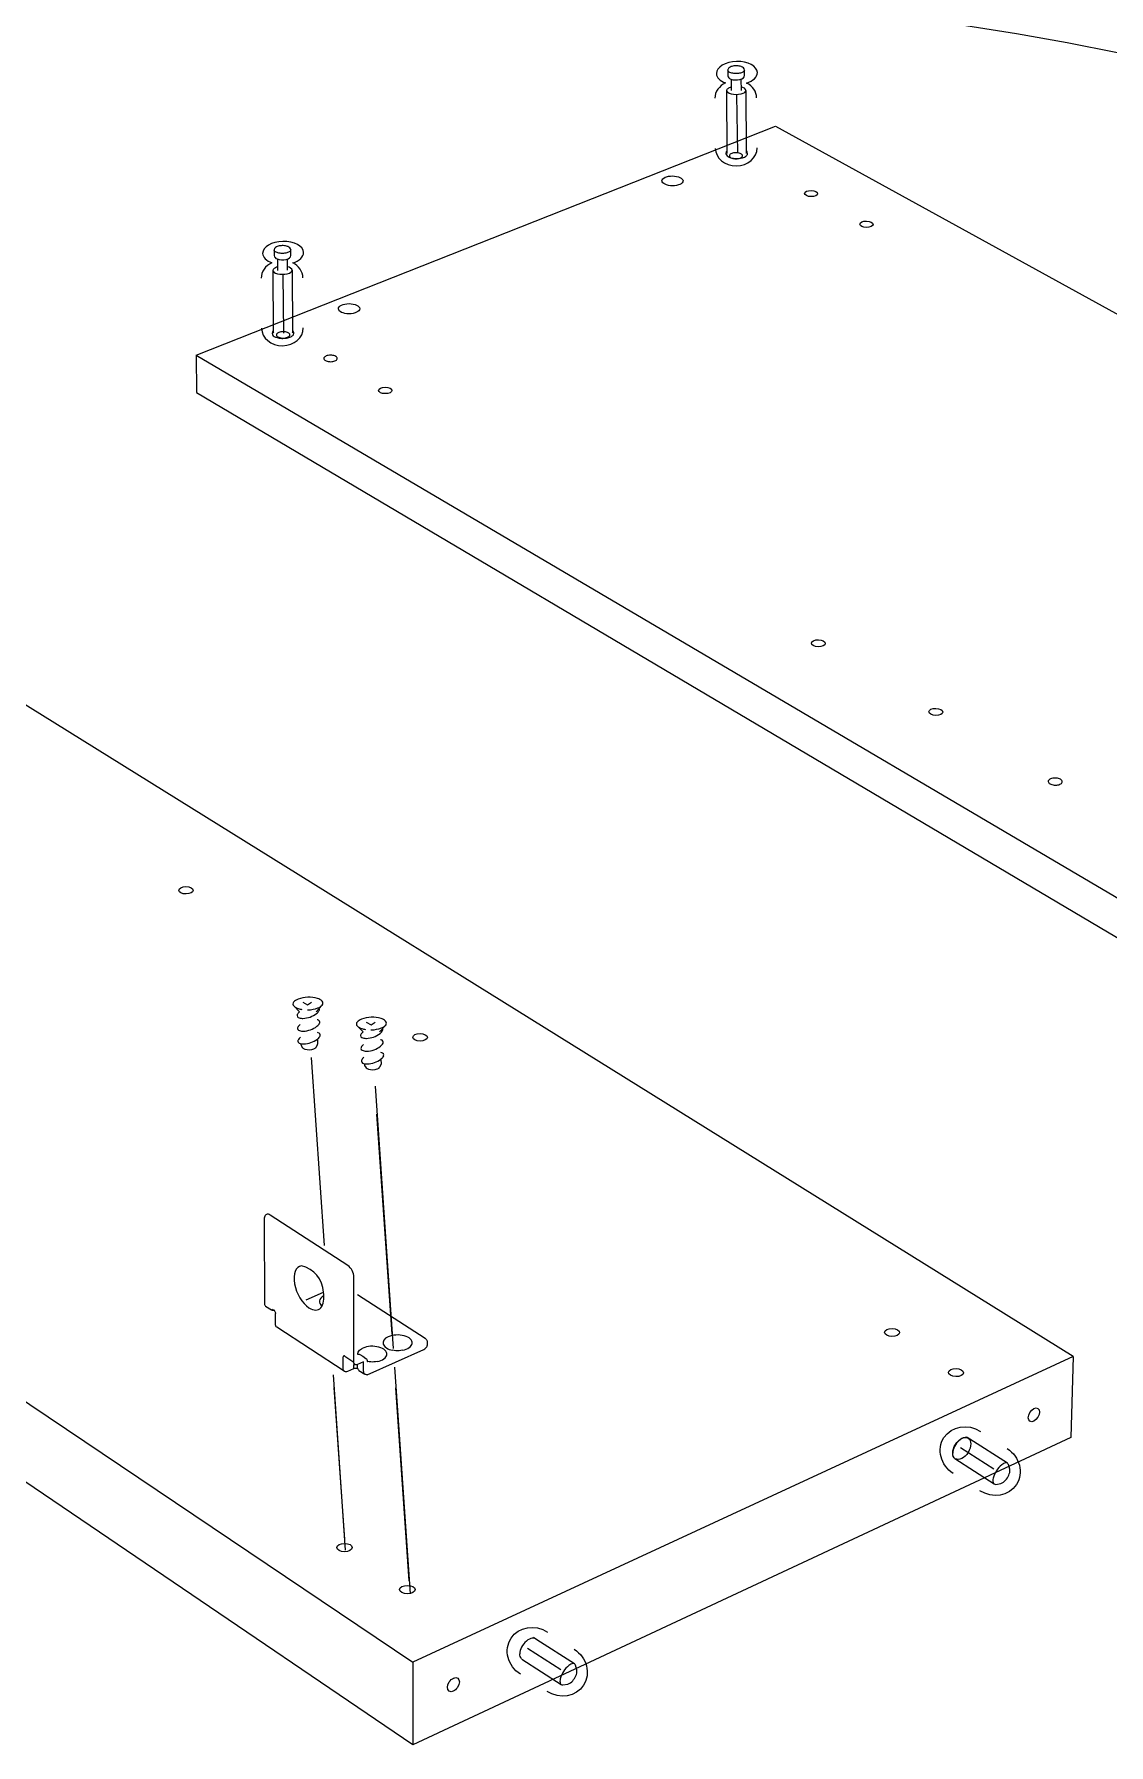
# Model space of a CAD drawing. Header units: metres. Extents: x -0.7 to 7.4, y 0 to 11.2.
# Drawn here: x 0.3515 to 0.3924, y 0.8103 to 0.8753 of the extents above; entities that cross this region are included whole.
import ezdxf

# ---------------------------------------------------------------- set-up
doc = ezdxf.new("R2010")
doc.units = ezdxf.units.M
doc.header["$MEASUREMENT"] = 0
doc.layers.add('PDF5_Geometry_Num_Penna__1', color=255, linetype='Continuous', lineweight=18)
doc.layers.add('PDF5_Geometry_Num_Penna__7', color=7, linetype='Continuous', lineweight=18)

msp = doc.modelspace()

# ---------------------------------------------------------------- linework, layer by layer
at = {"layer": 'PDF5_Geometry_Num_Penna__1', "color": 255, "linetype": 'Continuous', "lineweight": 18, "flags": 128}
for points in [[(0.3645640940518159, 0.8342608279298009), (0.365143355162927, 0.8258950557075787)], [(0.3629366243295937, 0.823868382652023), (0.3633370271073714, 0.8180845909853564)], [(0.3652848190518159, 0.8238489093186898), (0.3657921134962603, 0.8165118370964676)]]:
    msp.add_lwpolyline(points, dxfattribs=at)
at = {"layer": 'PDF5_Geometry_Num_Penna__7', "color": 7, "linetype": 'Continuous', "lineweight": 18, "flags": 128}
for points in [[(0.3785572715518159, 0.8737741968186897), (0.378555507662927, 0.8739858634853566, 0.3149022251237552), (0.3784447354407048, 0.8741139218186897), (0.378428507662927, 0.8741202718186898), (0.3783928771073715, 0.8741315607075786), (0.3783551298851492, 0.8741396745964675), (0.3783159715518159, 0.8741456718186897), (0.3782746965518159, 0.874148494040912), (0.3782337743295937, 0.8741491995964676), (0.3781932048851492, 0.8741474357075786), (0.3781536937740381, 0.8741428495964676), (0.3781148882184825, 0.8741357940409121), (0.3780785521073715, 0.8741269745964676), (0.378044332662927, 0.8741153329298009), (0.3780115243295937, 0.874100869040912), (0.3779836548851492, 0.8740835829298009), (0.377961782662927, 0.8740652384853564), (0.3779452021073715, 0.8740454829298009), (0.3779335604407048, 0.874024669040912), (0.3779265048851492, 0.8740035023742454), (0.3779250937740381, 0.8739826884853564), (0.3779265048851492, 0.8737696107075786)], [(0.3786355882184826, 0.8708708357075786), (0.3786207715518159, 0.873192819040912, 0.3186366735063781), (0.378436974329594, 0.8733392218186947)], [(0.3778873465518159, 0.870903644040912, 0.2295161715491389), (0.3778503048851493, 0.870824269040912), (0.3778507987740381, 0.8708045487631342)], [(0.3778891104407048, 0.8708514329298008, 0.3808459700071083), (0.3779102771073756, 0.8708313245963598)], [(0.3612966662740381, 0.8669313662631342), (0.3612949023851492, 0.8671433857075788, 0.3150679449138673), (0.361184130162927, 0.8672714440409119), (0.361168255162927, 0.867277794040912), (0.3611322718295937, 0.867288730152023), (0.3610945246073715, 0.8672968440409119), (0.3610550134962603, 0.8673028412631342), (0.3610140912740381, 0.8673060162631341), (0.3609735218295936, 0.8673063690409119), (0.3609325996073715, 0.867304605152023), (0.3608934412740381, 0.8673003718186898), (0.3608542829407048, 0.8672933162631341), (0.3608179468295937, 0.8672844968186898), (0.3607837273851492, 0.867272855152023), (0.3607512718295937, 0.8672583912631342), (0.3607230496073714, 0.8672411051520231), (0.3607011773851492, 0.8672227607075786), (0.3606845968295936, 0.8672030051520231), (0.3606726023851492, 0.8671821912631342), (0.3606658996073714, 0.8671606718186898), (0.3606644884962603, 0.8671402107075786), (0.3606658996073714, 0.8669271329298008)], [(0.3613749829407047, 0.8640283579298008), (0.3613601662740381, 0.8663503412631341, 0.3180511680362483), (0.3611763690518163, 0.866496391263142)], [(0.3606263884962603, 0.8640611662631341, 0.2263399210797969), (0.3605896996073714, 0.8639814384853564), (0.3605901934962603, 0.8639621062631341)], [(0.362261407662927, 0.8381547184853564), (0.3624946290518159, 0.8384151037631342, 0.4168930435350482), (0.3624894784962603, 0.8385637643186897, 0.1150716352391012), (0.3623165115518159, 0.8386634945964674, 0.07998838979236167), (0.3619425671073714, 0.838711825152023, 0.08080881947830217), (0.361573067662927, 0.8386397173742454, 0.1152201825039013), (0.3614066623851492, 0.838528804040912, 0.4213192604598514), (0.3614094140518159, 0.8383818720964675), (0.3616351918295937, 0.8381599748742453, 0.1076524444814219), (0.3615455509962578, 0.8380528715409132)], [(0.3614118482184825, 0.8383808137631341, 0.1161126629180962), (0.3615847798851493, 0.8382807659853564, 0.03058398524817289), (0.3617237743295939, 0.8382486632075797)], [(0.3615370490518158, 0.8380140659853565, 0.2751877978099139), (0.3615822046073617, 0.8379435104297814, 0.1161386855802112), (0.361733722662927, 0.837908373763129, -0.01056041941772862), (0.3617590168295936, 0.8379088676520197, 0.1547021595405119), (0.3622786584962597, 0.8380926648742463, 0.12183772201694), (0.3623770482184871, 0.8382119037631319)], [(0.3619581598851492, 0.8382323648742454, 0.08121233221009957), (0.3623275182184826, 0.8383043315409117, 0.1182697952651042), (0.3624947701629228, 0.8384149273742493)], [(0.3616502554407048, 0.8376780451520229, 0.1002456799014971), (0.3615606498851486, 0.8375665673742455, 0.1415386824211917), (0.3615528887740712, 0.8375279734853591)], [(0.3615978679407048, 0.8374572062631341, 0.1183190247150014), (0.3617488568295937, 0.8374219284853489, 0.01041382689219086), (0.3617745390518157, 0.8374224223742499, 0.153526031606242), (0.3622952390518175, 0.8376058668186874, 0.1128295351696624), (0.362393593496261, 0.8377252820964672)], [(0.3624018132184826, 0.8377641934853565, 0.2778520804067621), (0.3623566576629146, 0.8378347490408868, 0.05401959372033539), (0.3622968618295935, 0.837857009318689)], [(0.3646767712740381, 0.8373931770964675), (0.364909992662927, 0.837654091540912, 0.4183326076715345), (0.3649051596073715, 0.8378023993186897, 0.1130903697872159), (0.364731875162927, 0.8379021295964676, 0.1624129561295502), (0.3639880784962604, 0.8378783523742452, 0.1156341078815375), (0.3638220259962603, 0.8377672626520232, 0.4226399734760658), (0.363824777662927, 0.8376205070964675), (0.3640505554407047, 0.8373982570964675, 0.1062726690487336), (0.3639608793296028, 0.8372911537631296)], [(0.3638272118295936, 0.8376193076520231, 0.1155577788593647), (0.3640001434962603, 0.8375194009853564, 0.03056811933699889), (0.3641391379407046, 0.8374869454298001)], [(0.3643467123851492, 0.8374704707075787, 0.009485620848587006), (0.3643735234962603, 0.8374708234853566, 0.08050909197800317), (0.3647428818295935, 0.8375431429298015, 0.1196301563293664), (0.3649101337740412, 0.8376540915409091)], [(0.3616919184962603, 0.8368798148742452), (0.3617469518295937, 0.8367937370964675, 0.1172900505201797), (0.3618350757184832, 0.8367386684853587, 0.1626000371141229), (0.3621788027848691, 0.8367501244712912, 0.1190002323903358), (0.3622616193295936, 0.8368103529298008), (0.3623110082184826, 0.8368992529298008)], [(0.3624087276629234, 0.8372390132075803, -0.1152652057866185), (0.3623117137740381, 0.8371211148742452), (0.3623180637740381, 0.8369295565409121)], [(0.362417300162927, 0.8372779245964674, 0.2734900836420939), (0.3623723209962603, 0.8373481626520229, 0.03795311836486184), (0.3623130543295935, 0.8373710932075782)], [(0.363952412662927, 0.8372525245964677, 0.2778697277807053), (0.3639973918295936, 0.8371824629298008, 0.1177930357699836), (0.3641489804407048, 0.8371473262631343), (0.3641743804407048, 0.8371473262631343, 0.1545029860401438), (0.3646936693295967, 0.8373311234853523, 0.1218839573808899), (0.3647924118295974, 0.8374503623742434)], [(0.3641898673851492, 0.8366612337631341, 0.1539781212286919), (0.3647105673851464, 0.8368446782075825, 0.1139197749544573), (0.3648089571073692, 0.8369640582075799)], [(0.3640287184962603, 0.8362093959853564, 0.1176677521871198), (0.3641799896073714, 0.8361742593186898, 0.01027115484016222), (0.3642053896073715, 0.836174612096465, 0.1542559274282123), (0.364725736829595, 0.83635805654091)], [(0.3648240912740269, 0.8364777893186952, -0.1163510223676079), (0.3647270421073714, 0.836360102652023), (0.3647333921073714, 0.8361681915409118)], [(0.3648326637740381, 0.8365163832075787, 0.2725250513009668), (0.3647876846073714, 0.836586974040912, 0.03645288734497724), (0.364728417940704, 0.8366099045964652)], [(0.3633567121073714, 0.825054739040912), (0.3633956234962604, 0.8250304326520231), (0.3637000707184826, 0.824830760429801), (0.363696190162927, 0.8280597354298009, 0.2325005816586727), (0.363467907662927, 0.8285125962631342), (0.3605111359962603, 0.8304270859853564), (0.3604790332184826, 0.8304422554298008), (0.3604511637740381, 0.8304549554298009), (0.3604204721073714, 0.830457777652023), (0.3603950721073714, 0.830457777652023), (0.3603699543295937, 0.8304517098742453), (0.3603452598851493, 0.8304361876520231), (0.3603230348851492, 0.8304146682075787), (0.3603078654407048, 0.8303864459853564), (0.3602944598851492, 0.8303518737631342), (0.360288462662927, 0.8303116570964676), (0.3602860284962603, 0.8302706643186897), (0.3602988343295936, 0.8270541070964675), (0.3603016565518159, 0.8270255320964676), (0.3603111815518159, 0.827000837652023), (0.3603231759962603, 0.826978965429801), (0.3603390509962603, 0.826963090429801)], [(0.3618786437740381, 0.8272011448742453), (0.3625372798851492, 0.8274939504298009, 0.3405923456520873), (0.3617036307184825, 0.8284934051520231)]]:
    msp.add_lwpolyline(points, format="xyb", dxfattribs=at)
for points in [[(0.3785556487740381, 0.8739862515409119), (0.3785496515518159, 0.8739619098742454), (0.3785390682184825, 0.8739439182075786), (0.3785221348851492, 0.8739266320964675), (0.3784988515518159, 0.8739107570964675), (0.3784720404407048, 0.8738959404298008), (0.3784392321073715, 0.8738825348742452), (0.3784032487740381, 0.8738719515409119), (0.3783640904407048, 0.8738634848742453), (0.3783235209962604, 0.8738567820964676), (0.3782794237740381, 0.873852901540912), (0.3782360321073714, 0.8738514904298007), (0.3781919348851492, 0.8738532543186898), (0.3781492487740381, 0.8738571348742453), (0.3781076209962603, 0.8738634848742453), (0.3780695209962603, 0.8738723043186897), (0.3780345959962603, 0.8738828876520229), (0.3780031987740381, 0.8738962932075787), (0.377976387662927, 0.8739107570964675), (0.3779548682184825, 0.8739269848742452), (0.3779389932184826, 0.8739439182075786), (0.3779298209962603, 0.873962262652023), (0.3779259404407048, 0.8739806070964675)], [(0.3780527993295937, 0.8733363995964675), (0.3780104659962603, 0.8733233468186897), (0.3779758937740381, 0.8733095884853564), (0.3779462604407048, 0.8732937134853564), (0.3779215659962604, 0.8732753690409121), (0.3779000465518159, 0.8732559662631342), (0.3778852298851492, 0.8732344468186898), (0.3778764104407048, 0.8732146912631343), (0.3778718243295937, 0.8731924662631343)], [(0.3780499771073714, 0.8736380245964676), (0.378053857662927, 0.873208694040912)], [(0.3784383854407048, 0.8732111634853564), (0.3784352104407048, 0.8736408468186898)], [(0.3778721771073715, 0.8731843523742454), (0.3778873465518159, 0.8708658968186898)], [(0.3782545529407048, 0.873036432652023), (0.3782877140518159, 0.8708206354298008)], [(0.3577016843295936, 0.8631427798742454), (0.3797411232184825, 0.871845807652023), (0.4331040537740381, 0.8424908159853565)], [(0.3779790687740381, 0.8706693995964676), (0.3779974132184826, 0.8706619912631341), (0.3780351604407048, 0.870649644040912), (0.3780767882184826, 0.8706394134853565), (0.3781205326629271, 0.8706312995964676), (0.3781660409962603, 0.8706260079298009), (0.3782122548851492, 0.8706221273742454), (0.378260232662927, 0.8706207162631343), (0.3783071521073715, 0.870622480152023), (0.3783540715518159, 0.8706263607075787), (0.3783988743295937, 0.870632357929801), (0.3784426187740381, 0.8706401190409121), (0.3784838937740382, 0.8706510551520231), (0.3785226993295937, 0.8706637551520232), (0.3785576243295937, 0.8706778662631341), (0.378589021551816, 0.8706940940409119), (0.3786161854407048, 0.8707127912631343), (0.3786384104407048, 0.8707328995964675), (0.378657107662927, 0.8707544190409119), (0.3786680437740381, 0.8707773495964676), (0.3786726298851493, 0.8708006329298009), (0.378672982662927, 0.8708136857075788)], [(0.3786733354407048, 0.8708105107075786), (0.3786740409962603, 0.8708295607075788)], [(0.3612950434962603, 0.8671438090409119), (0.3612890462740381, 0.8671191145964676), (0.361278110162927, 0.8671011229298009), (0.3612615296073715, 0.8670838368186897), (0.3612385990518159, 0.8670683145964675), (0.361211435162927, 0.8670534979298009), (0.3611786268295937, 0.8670397395964675), (0.3611422907184826, 0.867029509040912), (0.3611034851629271, 0.8670206895964676), (0.3610629157184826, 0.8670139868186898), (0.3610188184962603, 0.867010459040912), (0.3609754268295937, 0.8670090479298008), (0.3609313296073715, 0.8670108118186897), (0.3608886434962604, 0.8670143395964676), (0.3608470157184825, 0.8670206895964676), (0.3608089157184825, 0.867029509040912), (0.3607739907184825, 0.8670404451520232), (0.3607425934962604, 0.8670534979298009), (0.3607157823851492, 0.8670683145964675), (0.3606942629407048, 0.8670845423742453), (0.3606783879407048, 0.8671014757075786), (0.3606692157184826, 0.8671194673742453), (0.360665335162927, 0.8671381645964675)], [(0.3607921940518158, 0.8664935690409119), (0.3607498607184825, 0.8664808690409119), (0.3607156412740381, 0.8664667579298009), (0.3606860079407048, 0.8664508829298009), (0.360660255162927, 0.8664328912631342), (0.3606394412740381, 0.8664134884853564), (0.3606246246073714, 0.8663916162631341), (0.360615805162927, 0.8663718607075788), (0.3606112190518159, 0.8663499884853565)], [(0.3606115718295936, 0.8663418745964674), (0.3606263884962603, 0.8640234190409118)], [(0.3607893718295936, 0.866795194040912), (0.3607928996073714, 0.8663662162631341)], [(0.360993947662927, 0.8661937784853565), (0.3610271087740382, 0.8639783340409121)], [(0.361177780162927, 0.8663686857075786), (0.361174605162927, 0.8667980162631342)], [(0.3607184634962603, 0.8638265690409118), (0.3607368079407048, 0.8638195134853563), (0.3607749079407048, 0.8638068134853565), (0.3608161829407048, 0.8637969357075787), (0.3608599273851492, 0.8637888218186898), (0.3609054357184825, 0.8637831773742454), (0.3609516496073714, 0.8637792968186896), (0.3609996273851492, 0.8637782384853564), (0.3610465468295936, 0.8637796495964676), (0.3610934662740381, 0.8637835301520231), (0.3611386218295937, 0.8637895273742452), (0.3611820134962603, 0.8637972884853563), (0.3612232884962603, 0.8638082245964674), (0.3612620940518159, 0.8638209245964674), (0.3612966662740381, 0.8638350357075786), (0.3613284162740381, 0.8638516162631342), (0.3613552273851492, 0.8638699607075787), (0.361377805162927, 0.8638900690409119), (0.3613965023851492, 0.8639115884853563), (0.3614074384962603, 0.8639348718186898), (0.3614120246073715, 0.8639578023742452), (0.3614123773851492, 0.8639712079298008)], [(0.361412730162927, 0.8639676801520231), (0.3614134357184826, 0.8639870829298009)], [(0.3577018254407048, 0.8631426387631342), (0.3577113504407048, 0.8617149470964675)], [(0.3577018254407048, 0.8631426387631342), (0.4105627532184826, 0.8319916554298008), (0.4331038421073715, 0.8424906748742452)], [(0.3577114562740381, 0.8617148059853564), (0.4104877173851492, 0.8304731587631342)], [(0.3910608096073714, 0.8250413334853565), (0.340975890162927, 0.8561926695964674), (0.3166409262740381, 0.8465759473742451)], [(0.3166407498851492, 0.8465758415409119), (0.3659467359962603, 0.8134164943186898)], [(0.3659397157184825, 0.8102731737631341), (0.3167882462740381, 0.8436166709853564)], [(0.3617549598851492, 0.8385193143186896), (0.3619384043295937, 0.8384180670964675), (0.3620869237740381, 0.838529897652023)], [(0.3641703234962603, 0.8377577729298008), (0.3643537679407048, 0.8376568784853563), (0.3645022873851492, 0.837768709040912)], [(0.3616815821073715, 0.8369454315409118), (0.3616833459962603, 0.836908742652023)], [(0.3620774340518159, 0.8364231440409119), (0.3625720284962603, 0.8292737495964676)], [(0.3640969457184826, 0.8361842429298008), (0.3640987096073714, 0.8361475540409118)], [(0.3641072821073714, 0.8361185909853565), (0.3641623154407048, 0.8360321604298008)], [(0.3647263718295937, 0.8361378879298008), (0.3646769829407048, 0.836048987929801)], [(0.3645086373851492, 0.835325370152023), (0.3651990234962603, 0.8253463451520231)], [(0.3638364898851492, 0.8274037098742454), (0.3664040065518159, 0.8257393043186897)], [(0.3603389098851492, 0.826963090429801), (0.360564687662927, 0.8268166876520231)], [(0.360560560162927, 0.8268199684853564), (0.3606173573851492, 0.8268450157075786)], [(0.3605645818295937, 0.8268167582075787), (0.3605850429407048, 0.8268068804298009), (0.3606079734962603, 0.826803705429801), (0.3606319623851492, 0.8268068804298009), (0.3606573623851492, 0.8268132304298009), (0.360667240162927, 0.826803705429801)], [(0.3606360193295937, 0.8268325273742453), (0.3606480137740381, 0.8268230023742453), (0.3606575387740381, 0.8268131245964675)], [(0.3606673459962603, 0.8268037759853564), (0.3606828682184826, 0.8267826093186897), (0.3606955682184825, 0.826756856540912), (0.3607040348851492, 0.8267325148742453), (0.3607110904407048, 0.8267071148742453), (0.3607132071073715, 0.8266827732075785)], [(0.3607131718295937, 0.826598247652023), (0.3607131718295937, 0.8266825615409119)], [(0.3607234023851493, 0.8262260318186897), (0.3607131718295937, 0.8262323818186897), (0.3607131718295937, 0.8265982123742452)], [(0.3633337462740381, 0.824483556540912), (0.3607665823851492, 0.8261638370964675), (0.3607482379407048, 0.8261793593186897), (0.3607327157184825, 0.8262008787631341), (0.3607235434962603, 0.8262262787631343)], [(0.3638430515518159, 0.8251390882075786), (0.3638494015518159, 0.8251736604298008), (0.3638617487740381, 0.825211407652023), (0.3638839737740381, 0.8252452743186898), (0.3639121959962603, 0.8252794937631341), (0.363949237662927, 0.8253112437631341), (0.3639933348851492, 0.8253394659853565), (0.3640430765518159, 0.8253645132075786)], [(0.3642046134962604, 0.8243523584853565), (0.3663572634962604, 0.8253172057075786), (0.3663946579407048, 0.8253362557075785), (0.3664257023851492, 0.8253581279298009), (0.366451455162927, 0.8253831751520231), (0.3664690940518159, 0.8254075168186898), (0.3664821468295937, 0.8254353862631342), (0.3664856746073715, 0.8254639612631343)], [(0.3655486968295936, 0.8252796348742453), (0.3654859023851492, 0.8252708154298007), (0.365422755162927, 0.8252641126520229), (0.3653613718295937, 0.8252641126520229), (0.3652950496073714, 0.8252641126520229), (0.3652326079407048, 0.8252708154298007), (0.3651740468295936, 0.8252796348742453)], [(0.3664041123851492, 0.8257394101520231), (0.3664319818295937, 0.8257178907075786), (0.3664538540518159, 0.8256917851520232), (0.3664725512740381, 0.8256677962631341), (0.3664824290518159, 0.8256416907075786), (0.3664856040518159, 0.8256138212631342)], [(0.3664857804407047, 0.8256136448742453), (0.3664857804407047, 0.8254637143186898)], [(0.3632803004407048, 0.8245525598742452), (0.3633000559962604, 0.8245239848742453), (0.3633148726629271, 0.8245024654298009), (0.363333922662927, 0.8244834154298007)], [(0.3633566415518159, 0.825054562652023), (0.3633368859962604, 0.8250647932075786), (0.3633181887740382, 0.8250647932075786), (0.3633030193295937, 0.8250577376520232), (0.3632906721073715, 0.8250453904298009), (0.3632846748851493, 0.8250270459853564), (0.3632804415518159, 0.8250016459853564), (0.3632804415518159, 0.8245525598742452)], [(0.3634651207184825, 0.8244834859853564), (0.363696190162927, 0.8245864970964675), (0.3637240596073714, 0.8245963748742453), (0.3637522818295936, 0.8245988443186898), (0.3637865012740381, 0.8245988443186898), (0.3638189568295936, 0.8245963748742453), (0.3638468262740381, 0.8245864970964675), (0.3638397707184825, 0.8246087220964674), (0.3638397707184825, 0.8246365915409118), (0.3638397707184825, 0.8247424248742453)], [(0.3636962959962604, 0.824586426540912), (0.3636962959962604, 0.8247363570964675), (0.3637118182184825, 0.8247423543186898), (0.3637305154407048, 0.8247455293186897)], [(0.3638364898851492, 0.8247423895964675), (0.3638054454407048, 0.8247307479298007), (0.3637772232184825, 0.8247307479298007), (0.3637525287740381, 0.8247363923742453), (0.3637303037740381, 0.8247487395964676), (0.3637116065518159, 0.8247709645964675), (0.3637027871073714, 0.8247988340409119), (0.3636999648851492, 0.8248305840409119)], [(0.3638364898851492, 0.8251359837631341), (0.363868592662927, 0.8251391587631343), (0.3638992843295937, 0.8251328087631342), (0.3639246843295937, 0.8251232837631343)], [(0.3640680179407048, 0.824842472652023), (0.3638365957184825, 0.8247422837631342)], [(0.3638925109962604, 0.8245184815409121), (0.3638840443295937, 0.8245241259853565), (0.3638685221073714, 0.8245396482075787), (0.3638561748851492, 0.8245615204298008), (0.363847002662927, 0.8245865676520231)], [(0.3638926521073714, 0.8245184462631343), (0.3641212521073715, 0.8243681629298009)], [(0.3639246843295937, 0.8251234248742453), (0.3640340454407048, 0.8250514582075785)], [(0.3640339043295936, 0.8250515993186898), (0.3641517321073715, 0.8249736354298008)], [(0.3640680179407048, 0.8244865904298009), (0.3640680179407048, 0.8248425432075787)], [(0.3641517321073715, 0.8249737412631343), (0.3641739571073714, 0.8249522218186897), (0.3641891265518159, 0.8249268218186897), (0.3642025321073714, 0.8248926023742453), (0.3642046487740381, 0.8248548551520231)], [(0.364586142662927, 0.8248486815409121), (0.3645244065518159, 0.8248391565409119), (0.3644612593295937, 0.8248366870964676), (0.364398817662927, 0.8248331593186898), (0.3643374343295937, 0.8248366870964676), (0.3642742871073715, 0.8248391565409119), (0.3642150204407048, 0.824851856540912)], [(0.3652400162740381, 0.8246393784853564), (0.3658365634962603, 0.8160174895964675)], [(0.3910606684962603, 0.8250412629298008), (0.3659467712740381, 0.8134165295964676)], [(0.3910606684962603, 0.8250412629298008), (0.3909742379407048, 0.8219608073742453)], [(0.3629063207184826, 0.8243434332075787), (0.3633681068295936, 0.817672052652023)], [(0.3633338521073715, 0.8244834859853564), (0.3633617215518159, 0.8244704332075786), (0.3633955882184826, 0.8244686693186898), (0.3634305132184826, 0.8244704332075786), (0.3634650854407048, 0.8244834859853564)], [(0.3641213932184826, 0.8243680923742452), (0.3640995209962604, 0.8243903173742452), (0.3640801182184826, 0.8244143062631343), (0.3640705932184826, 0.8244488784853564), (0.3640681237740381, 0.8244866257075787)], [(0.3642047898851492, 0.8243522173742452), (0.3641740982184825, 0.8243522173742452), (0.3641462287740381, 0.8243550395964674), (0.3641215343295937, 0.8243680923742452)], [(0.390974202662927, 0.8219606309853564), (0.3659396804407047, 0.8102731032075786)], [(0.3871225748851492, 0.8219039748742453), (0.3870001609962603, 0.8219819387631341)], [(0.3865431373851492, 0.8211765470964676), (0.3865332596073714, 0.821186777652023), (0.3865110346073715, 0.8212245248742452), (0.3864930429407047, 0.8212682693186897), (0.3864835179407048, 0.8213148359853564), (0.386479990162927, 0.8213681054298008)], [(0.3880393384962603, 0.8207595284853565), (0.3867732190518159, 0.8215677423742453)], [(0.3885584862740381, 0.8209873876520231), (0.3871226807184825, 0.8219039043186899)], [(0.3880520737740381, 0.820193637652023), (0.3865548848851492, 0.8211489598742453)], [(0.3706550140518159, 0.814270675152023), (0.370532600162927, 0.814348639040912)], [(0.3720909607184826, 0.8133541232075786), (0.370655155162927, 0.8142706398742452)], [(0.3700755765518158, 0.8135434237631343), (0.3700656987740381, 0.8135533015409119), (0.3700434737740381, 0.8135914015409119), (0.3700254821073715, 0.8136351459853565), (0.3700159571073715, 0.813681712652023), (0.3700124293295937, 0.8137346293186897)], [(0.3715845129407048, 0.8125601968186897), (0.3700876768295936, 0.8135158718186898)], [(0.371571777662927, 0.8131260523742453), (0.3703060109962604, 0.813934619040912)], [(0.365946630162927, 0.8134166354298008), (0.3659395746073714, 0.8102730326520231)]]:
    msp.add_lwpolyline(points, dxfattribs=at)
for points in [[(0.378419935162927, 0.870801232652023), (0.3783878323851492, 0.8708142854298008), (0.3783511434962603, 0.8708262798742453), (0.3783130434962603, 0.8708358048742453), (0.3782696518295937, 0.8708386270964675), (0.3782290823851492, 0.8708418020964674), (0.3781860434962603, 0.8708418020964674), (0.3781419462740381, 0.8708358048742453), (0.3781041990518159, 0.8708262798742453), (0.3780699796073715, 0.8708164020964675), (0.378038935162927, 0.870801232652023), (0.3780142407184826, 0.8707857104298009), (0.3779951907184826, 0.8707666604298008), (0.3779860184962603, 0.8707454937631341), (0.3779831962740381, 0.870726796540912), (0.3779860184962603, 0.870704571540912), (0.3779983657184826, 0.8706858743186898), (0.378016710162927, 0.8706675298742453), (0.378042110162927, 0.8706513020964675), (0.3780735073851492, 0.8706357798742452), (0.3781105490518159, 0.8706237854298009), (0.3781475907184826, 0.8706174354298009), (0.3781920407184826, 0.8706110854298009), (0.3782350796073715, 0.8706082632075787), (0.3782788240518159, 0.8706110854298009), (0.3783200990518159, 0.8706146132075785), (0.3783571407184826, 0.8706237854298009), (0.3783941823851492, 0.8706357798742452), (0.3784227573851492, 0.8706484798742452), (0.3784470990518159, 0.8706675298742453), (0.3784661490518159, 0.8706858743186898), (0.3784753212740381, 0.870704571540912), (0.3784784962740381, 0.8707232687631341), (0.3784753212740381, 0.8707454937631341), (0.3784626212740381, 0.8707641909853563), (0.3784446296073715, 0.8707825354298008)], [(0.3612034271073715, 0.8639913162631342), (0.3611720298851492, 0.8640068384853564), (0.3611385159962603, 0.8640191857075786), (0.3610972409962603, 0.8640283579298008), (0.3610538493295937, 0.8640315329298007), (0.361010457662927, 0.8640347079298009), (0.360966007662927, 0.8640315329298007), (0.3609229687740381, 0.8640283579298008), (0.3608859271073714, 0.8640191857075786), (0.3608478271073714, 0.8640068384853564), (0.360816782662927, 0.8639913162631342), (0.3607885604407048, 0.863975794040912), (0.3607698632184826, 0.863956744040912), (0.3607575159962603, 0.8639348718186898), (0.3607550465518159, 0.8639129995964675), (0.3607575159962603, 0.8638914801520231), (0.3607673937740381, 0.8638727829298009), (0.3607857382184826, 0.8638537329298008), (0.3608107854407048, 0.8638353884853563), (0.3608418298851492, 0.8638198662631342), (0.3608792243295937, 0.8638071662631343), (0.3609190882184826, 0.8637976412631341), (0.3609610687740382, 0.8637916440409119), (0.3610037548851492, 0.8637916440409119), (0.3610503215518159, 0.8637916440409119), (0.3610919493295937, 0.8637976412631341), (0.3611314604407048, 0.8638071662631343), (0.3611695604407048, 0.8638198662631342), (0.3612006048851492, 0.8638353884853563), (0.3612252993295937, 0.8638509107075786), (0.3612475243295937, 0.8638692551520231), (0.3612563437740381, 0.8638914801520231), (0.3612626937740381, 0.8639129995964675), (0.3612598715518159, 0.8639316968186899), (0.3612475243295937, 0.8639539218186898), (0.3612288271073714, 0.8639722662631343)], [(0.3630093318295937, 0.8630931793186897), (0.3629775818295937, 0.8631083487631342), (0.362940540162927, 0.8631210487631342), (0.3628996179407048, 0.8631273987631342), (0.3628594012740381, 0.8631337487631342), (0.3628124818295937, 0.8631365709853563), (0.3627687373851492, 0.8631337487631342), (0.3627249929407048, 0.8631305737631342), (0.3626847762740381, 0.8631210487631342), (0.3626502040518159, 0.8631083487631342), (0.3626195123851492, 0.8630931793186897), (0.3625909373851492, 0.8630776570964674), (0.362572240162927, 0.8630554320964676), (0.3625602457184826, 0.8630363820964675), (0.3625567179407048, 0.8630152154298009), (0.3625602457184826, 0.8629933432075786), (0.362572240162927, 0.8629714709853564), (0.3625877623851492, 0.862953126540912), (0.3626159846073714, 0.862937251540912), (0.3626442068295937, 0.862921376540912), (0.3626819540518159, 0.862908676540912), (0.3627221707184826, 0.8628998570964674), (0.3627655623851492, 0.8628935070964674), (0.3628096596073714, 0.8628903320964675), (0.3628537568295937, 0.8628935070964674), (0.3628971484962604, 0.8628998570964674), (0.3629377179407048, 0.8629058543186898), (0.3629747596073715, 0.8629185543186897), (0.3630058040518159, 0.8629340765409119), (0.3630308512740381, 0.862953126540912), (0.3630491957184825, 0.8629714709853564), (0.3630622484962603, 0.8629933432075786), (0.3630650707184825, 0.8630120404298007), (0.3630622484962603, 0.863033912652023), (0.3630527234962603, 0.8630554320964676), (0.3630333207184825, 0.8630744820964675)], [(0.3905804321073714, 0.847002702652023), (0.3905458598851492, 0.8470182248742454), (0.3905056432184826, 0.8470340998742453), (0.3904618987740381, 0.8470436248742452), (0.3904178015518159, 0.8470496220964676), (0.3903712348851492, 0.8470527970964675), (0.3903243154407048, 0.8470496220964676), (0.3902812765518159, 0.8470436248742452), (0.3902371793295937, 0.8470340998742453), (0.3901997848851492, 0.8470221054298009), (0.3901690932184825, 0.847002702652023), (0.3901443987740381, 0.8469843582075787), (0.3901246432184826, 0.8469624859853565), (0.3901133543295937, 0.8469406137631342), (0.3901133543295937, 0.846915566540912), (0.3901161765518159, 0.8468940470964674), (0.3901313459962603, 0.8468689998742452), (0.3901528654407048, 0.8468495970964676), (0.3901814404407047, 0.8468284304298009), (0.390216012662927, 0.8468129082075787), (0.3902530543295936, 0.8468002082075786), (0.3902971515518159, 0.8467882137631342), (0.390339837662927, 0.8467818637631342), (0.3903867571073715, 0.8467818637631342), (0.3904336765518159, 0.8467818637631342), (0.3904805959962603, 0.8467882137631342), (0.3905211654407048, 0.8467970332075787), (0.3905585598851492, 0.8468129082075787), (0.3905899571073714, 0.8468284304298009), (0.3906150043295937, 0.8468471276520232), (0.3906333487740381, 0.8468689998742452), (0.3906460487740381, 0.8468908720964675), (0.3906460487740381, 0.846915566540912), (0.3906432265518159, 0.8469374387631341), (0.3906273515518159, 0.8469624859853565), (0.3906086543295937, 0.8469843582075787)], [(0.3642048957184826, 0.8248517507075788), (0.3642151262740381, 0.8248517507075788)]]:
    msp.add_lwpolyline(points, close=True, dxfattribs=at)
for points in [[(0.3883025459962604, 0.8202131109853563, 0.1181918962807134), (0.3884089790518159, 0.8202642637631343, 0.1601863430528224), (0.3886446346073715, 0.8206334104298008, 0.1141220180281571), (0.388645657662927, 0.8207548718186899), (0.3885950340518159, 0.8209371168186897, 0.4021831793409645), (0.3884933987740381, 0.8209987823742454, 0.1142768548754403), (0.3883449146073714, 0.8209274507075786, 0.07864243635204324), (0.3881388923851493, 0.820696381263134, 0.08126082113470182), (0.3880169371073715, 0.8204124304298009, 0.1156131557478976), (0.3880134093295911, 0.8202476832075781, 0.3938874058594471), (0.3881128221073714, 0.8201813962631341)], [(0.371834985162927, 0.8125794937631341, 0.116019616072298), (0.3719414182184826, 0.812630964040912, 0.1595712962616935), (0.3721770737740381, 0.8130001107075787, 0.1164015368565921), (0.3721780968295937, 0.8131215720964675), (0.3721278259962603, 0.8133039934853564, 0.3974318481096383), (0.3720258379407047, 0.813365482652023, 0.1135225558106227), (0.3718773537740381, 0.8132941509853564, 0.1624690502624541), (0.3715493762740381, 0.8127791307075786, 0.1140078882977186), (0.3715458484962545, 0.8126143834853552, 0.3924174885496386), (0.3716452612740381, 0.812548096540912)]]:
    msp.add_lwpolyline(points, format="xyb", close=True, dxfattribs=at)
at = {"layer": 'PDF5_Geometry_Num_Penna__7', "color": 7, "linetype": 'Continuous', "lineweight": 18}
for centre, radius, start, end in [((0.3618844590946093, 0.8369281694046333), 0.000343228803136586, 129.9612438133001, 153.7883922385331), ((0.361762975326221, 0.8372703909608646), 0.0003347359729949928, 243.4566318819627, 270.3006569354393), ((0.3617584495081828, 0.8378536712885265), 0.0009184135658670267, 271.970306401771, 306.9382069599931), ((0.3642927901307672, 0.836642124620539), 0.0003562395857135692, 129.6272870875804, 152.7882473507431), ((0.3646205043940278, 0.8367661529600543), 0.0003423593210791775, 63.83094510368581, 74.4601388168179), ((0.3642976425085895, 0.8361678626588959), 0.000340883332320463, 129.8136519727692, 153.7595187451545), ((0.3641635497302636, 0.8369997765126197), 0.0003393900788837279, 243.6440595188849, 270.1132293044402), ((0.3644047040281971, 0.8364878979413576), 0.000533372948725408, 253.1686518009016, 290.2268220309396)]:
    msp.add_arc(centre, radius, start, end, dxfattribs=at)
for centre, major_axis, ratio, start_param, end_param in [((0.3782425630828925, 0.8737589514505725), (0.000314990650787772, 3.018655629682954e-06), 0.4803702324786189, 3.994931637907034, 6.3571233410249), ((0.3782455214863366, 0.8732120475219223), (0.0003677758621740135, 1.849879583959435e-06), 0.4192145054315746, 3.073222428690946, 6.293168425526746), ((0.3609784564313864, 0.8669198718488527), (-0.0003181987672836728, 2.798323058828694e-07), 0.4867911431566856, 0.8815996010333991, 3.210812451772392), ((0.3609849680196617, 0.8663697627408743), (0.0003675047920049802, 1.61065069703703e-06), 0.420686055191221, 3.078298861026815, 6.291370996671684), ((0.3619838812362711, 0.8276576033853564), (-0.00035409018077609, 0.0008163266717883255), 0.5330067340272897, 6.122860006364292, 8.754313599570956), ((0.3620129554559658, 0.8276149912987592), (-0.0003363135525889517, 0.0007802694173606463), 0.5506389404168054, 2.437007563987407, 4.327884745337862), ((0.3628942517608139, 0.8271461148921926), (0.0005073178001662737, 1.758459725209605e-05), 0.5590964061606887, 2.278655204668063, 3.762776300154392), ((0.3653566997929829, 0.8255625935465497), (0.0005596763952701589, 3.212777835881475e-06), 0.53948050379304, 5.059476916566813, 8.531085843184798), ((0.3643980153766429, 0.8251324341042495), (0.0005558835181369014, 8.671636789747693e-07), 0.542789206497403, 5.056709644943589, 8.545185878627747), ((0.3653522502438414, 0.8255614590671213), (-0.0005469336811336767, 6.498754501316087e-06), 0.5479245290222494, 5.407257219129157, 7.528862214024922), ((0.3868324598287453, 0.8215549329432348), (0.0002689492598367815, 0.0003732499407900214), 0.6104030500005364, 6.161628564885959, 8.743901131982868), ((0.3703644829336142, 0.8139229748577667), (0.0002696170470166126, 0.0003717299518476436), 0.6090115852763033, 6.161796129012518, 8.751345997469798)]:
    msp.add_ellipse(centre, major_axis=major_axis, ratio=ratio, start_param=start_param, end_param=end_param, dxfattribs=at)
for centre, major_axis, ratio in [((0.3758181540626714, 0.869770105573975), (-0.0004004545819450978, 2.899160451930133e-06), 0.46797855273736), ((0.3810907111848529, 0.8692870792121631), (-0.0002481019166498122, 4.41881945367763e-06), 0.4731818309426491), ((0.3831976614750863, 0.8681193711561744), (-0.0002501742851333533, 5.424672302134509e-06), 0.4766187656797444), ((0.3635160656480191, 0.8649056665571456), (0.0004048383564038138, 1.60762825041072e-06), 0.4789891066839054), ((0.3648925427853947, 0.8617984746046682), (-0.0002556050699834555, 3.84335733239329e-08), 0.4810379977703516), ((0.3813649307620441, 0.8521801429650969), (-0.0002646326252425113, 6.159486737766733e-06), 0.4953698733097056), ((0.3858356099564719, 0.8495686152635328), (-0.0002656232828432414, 5.821424843621689e-06), 0.4997126957191123), ((0.3573119567697767, 0.8427811407636869), (0.0002710357299083311, 1.16863382304544e-06), 0.5147107015427391), ((0.3662189557177118, 0.837187207581403), (-0.0002771770798911111, 5.713312848376511e-07), 0.514802636598279), ((0.3841712096199453, 0.8259587746950491), (-0.000285100988334952, 7.418373179524104e-06), 0.5355345025539885), ((0.3865988051667998, 0.82443398813428), (-0.0002866489169427444, 1.018184758760922e-05), 0.5428313341349403), ((0.3895660758422163, 0.8228245500241338), (0.0001520866309317471, 0.0002447163541231534), 0.6103814787041844), ((0.3868212142077566, 0.8215483229615635), (0.000245298171050179, 0.000391378682419008), 0.6184567845890462), ((0.3633437660229257, 0.8177730936494431), (-0.0002925243979201576, 1.982005127798456e-07), 0.5537806578144137), ((0.3657341319897566, 0.8161766565362386), (-0.0002941708691679422, 2.447935516514195e-07), 0.5525715929478029), ((0.3674851193527796, 0.8125605600604943), (0.0001626405583964319, 0.0002466252607217223), 0.6357989554079914)]:
    msp.add_ellipse(centre, major_axis=major_axis, ratio=ratio, dxfattribs=at)
for points in [[(0.4202220204407048, 0.862659756540912), (0.3946107065518158, 0.8899224232075786), (0.3312825093295935, 0.8791570565409117), (0.3312825093295937, 0.8791570565409117)], [(0.327194167662927, 0.8728469204298009), (0.327194167662927, 0.8728469204298009), (0.3895335287740382, 0.8873256259853562), (0.4202220204407047, 0.8626597565409121)], [(0.378257375162927, 0.8743119359853564), (0.3778273390518159, 0.8743009998742451), (0.3774833807184825, 0.8740956832075786), (0.3774886723851492, 0.8738519137631343)], [(0.3790461862740381, 0.8738900137631342), (0.3790405418295937, 0.8741337832075786), (0.3786867057184826, 0.8743221665409118), (0.3782573751629271, 0.8743119359853564)], [(0.3778336890518159, 0.8734980776520231), (0.3775923890518159, 0.8733806026520231), (0.377430464051816, 0.8731629387631341), (0.3774318751629271, 0.8729114082075787)], [(0.3774886723851492, 0.8738519137631342), (0.3774925529407048, 0.8737016304298008), (0.3776290779407047, 0.8735725137631343), (0.3778336890518158, 0.8734980776520233)], [(0.3779272104407048, 0.8737696107075786), (0.377933207662927, 0.8737089329298009), (0.3779706021073715, 0.8736662468186897), (0.378036571551816, 0.8736429634853565)], [(0.378638375162927, 0.8734913748742452), (0.3788824973851492, 0.8735711026520231), (0.379051125162927, 0.8737206804298008), (0.3790461862740382, 0.8738900137631341)], [(0.379019375162927, 0.8729244609853564), (0.3790179640518159, 0.8731657609853563), (0.3788641529407048, 0.8733746054298008), (0.3786383751629271, 0.873491374874245)], [(0.377447750162927, 0.8710071137631342), (0.377450925162927, 0.8706359915409119), (0.3778079362740381, 0.8703378943186896), (0.3782471446073715, 0.8703414220964674)], [(0.3778513632184826, 0.870802044040912), (0.3778644159962604, 0.8707367801520232), (0.3779053382184825, 0.8706986801520232), (0.377979068774038, 0.8706693995964676)], [(0.3778873465518159, 0.8708658968186898), (0.3778919326629269, 0.8708658968186898), (0.3778841214095264, 0.8708514329298012), (0.3778891104407046, 0.8708514329298012)], [(0.3782471446073715, 0.8703414220964676), (0.3786852946073714, 0.8703449498742454), (0.3790380723851491, 0.8706490443186901), (0.3790356029407048, 0.8710205193186901)], [(0.3786133632184826, 0.8708359107075786), (0.378623593774038, 0.8708359107075786), (0.3786313548851491, 0.8708426134853565), (0.3786341771073713, 0.8708528440409118)], [(0.3786345298851492, 0.8708563718186898), (0.3786395808942467, 0.8708563718186898), (0.3786313548851497, 0.8708708357075785), (0.3786355882184828, 0.8708708357075785)], [(0.3786722771073715, 0.8708330884853563), (0.3786722771073715, 0.870862369040912), (0.3786578132184826, 0.870889532929801), (0.3786362937740382, 0.870908935707579)], [(0.3609967698851492, 0.8674694582075786), (0.3605663809962604, 0.8674585220964676), (0.3602227754407049, 0.8672528526520231), (0.3602284198851491, 0.867009083207579)], [(0.3617855809962603, 0.8670475359853564), (0.3617802893295937, 0.867290952652023), (0.3614261004407048, 0.8674796887631344), (0.3609967698851492, 0.8674694582075789)], [(0.3602284198851493, 0.8670090832075786), (0.3602319476629271, 0.8668591526520231), (0.360368472662927, 0.8667300359853564), (0.3605727309962602, 0.8666555998742453)], [(0.3606662523851493, 0.8669267801520232), (0.3606726023851493, 0.8668661023742453), (0.3607099968295937, 0.8668234162631342), (0.3607759662740382, 0.8668004857075786)], [(0.3613777698851492, 0.8666485443186899), (0.3616222448851493, 0.8667286248742452), (0.3617901671073716, 0.8668778498742452), (0.3617855809962605, 0.8670475359853564)], [(0.3605727309962604, 0.8666555998742453), (0.3603317837740381, 0.8665381248742451), (0.3601698587740381, 0.8663201082075787), (0.3601712698851493, 0.8660685776520229)], [(0.3617587698851492, 0.8660816304298009), (0.3617573587740381, 0.8663232832075788), (0.3616039004407048, 0.8665317748742454), (0.3613777698851492, 0.86664854431869)], [(0.3601871448851492, 0.8641646359853563), (0.3601903198851492, 0.8637935137631343), (0.3605473309962604, 0.8634950637631342), (0.3609865393295936, 0.8634985915409117)], [(0.3605907579407048, 0.8639595662631342), (0.3606038107184826, 0.8638939495964675), (0.3606447329407047, 0.8638562023742452), (0.3607184634962601, 0.863826569040912)], [(0.3606263884962603, 0.8640234190409118), (0.3606313273851492, 0.8640234190409118), (0.3606238069316076, 0.864008955152023), (0.3606288579407048, 0.864008955152023)], [(0.3606295634962604, 0.8640050745964675), (0.3606391924556832, 0.8640050745964675), (0.3606394412740382, 0.8639884940409123), (0.3606496718295937, 0.8639884940409123)], [(0.3609865393295937, 0.8634985915409119), (0.3614246893295937, 0.8635024720964676), (0.3617774671073715, 0.863806566540912), (0.3617753504407046, 0.8641776887631343)], [(0.3613527579407048, 0.863993080152023), (0.3613633412740381, 0.8639934329298008), (0.3613632987856388, 0.864010013485356), (0.3613735718295936, 0.864010013485356)], [(0.3613742773851492, 0.8640138940409119), (0.3613792664163277, 0.8640138940409119), (0.3613703968295938, 0.8640283579298006), (0.3613749829407048, 0.8640283579298006)], [(0.3614116718295937, 0.8639902579298008), (0.3614116718295937, 0.8640195384853565), (0.3613975607184826, 0.8640470551520231), (0.3613756884962604, 0.864066105152023)], [(0.3619313487740382, 0.8382316593186897), (0.3619398154407048, 0.8382316593186897), (0.3619486087892099, 0.8382323648742452), (0.3619581598851494, 0.8382323648742452)], [(0.3623771540518159, 0.8382118332075785), (0.3623842096073714, 0.838224180429801), (0.3623866790518158, 0.8382372332075787), (0.3623863262740379, 0.8382509915409119)], [(0.3623863262740381, 0.8382509915409119), (0.3623856207184825, 0.8382626332075785), (0.362383504051816, 0.8382735693186897), (0.3623778596073716, 0.8382845054298005)], [(0.3615455157184825, 0.838052871540912), (0.361538460162927, 0.8380405243186897), (0.3615366962740381, 0.8380278243186897), (0.3615370490518159, 0.8380140659853561)], [(0.3623936993295936, 0.8377253879298008), (0.3623993437740382, 0.8377377351520232), (0.3624025187740382, 0.837750787929801), (0.3624018132184826, 0.8377641934853565)], [(0.3615528887740381, 0.8375279734853563), (0.3615532415518158, 0.8374976345964675), (0.3615708804407047, 0.8374708234853566), (0.361597691551816, 0.837457065152023)], [(0.3615765248851492, 0.8370798045964675), (0.3615701748851492, 0.8370674573742454), (0.3615684109962604, 0.8370544045964677), (0.3615680582184826, 0.8370409990409126)], [(0.3615680582184825, 0.8370409990409121), (0.3615694693295937, 0.8370110129298011), (0.3615860498851491, 0.8369842018186896), (0.361613213774038, 0.8369707962631339)], [(0.3616833107184825, 0.836908919040912), (0.3616833107184825, 0.8368937495964675), (0.361690366274038, 0.8368792857075786), (0.3617005968295936, 0.8368679968186896)], [(0.3617646259962604, 0.8369358007075787), (0.3617727475506104, 0.8369358007075787), (0.3617819121073714, 0.8369358007075787), (0.3617900259962603, 0.8369358007075787)], [(0.362302047662927, 0.8368875407075785), (0.3623129837740381, 0.8368991823742452), (0.3623179226629268, 0.8369139990409119), (0.3623179226629268, 0.8369295212631337)], [(0.3624088334962603, 0.837239119040912), (0.3624158890518159, 0.8372511134853564), (0.3624173001629269, 0.8372645190409119), (0.3624173001629269, 0.8372779245964672)], [(0.3639608793295936, 0.8372913301520232), (0.3639534709962604, 0.8372793357075787), (0.3639520598851493, 0.8372662829298009), (0.3639524126629271, 0.8372525245964677)], [(0.3648168240518159, 0.8370028284853565), (0.3648164712740381, 0.8370328145964676), (0.364799185162927, 0.8370596257075785), (0.3647716684962602, 0.8370733840409119)], [(0.364792517662927, 0.8374503270964675), (0.3647995732184826, 0.8374630270964676), (0.3648020426629269, 0.8374760798742453), (0.3648016898851491, 0.8374894854298008)], [(0.3648016898851492, 0.8374894854298008), (0.3648009843295937, 0.8375011270964675), (0.364798867662927, 0.8375124159853565), (0.3647932232184827, 0.8375229993186897)], [(0.3648090629407048, 0.8369640229298008), (0.3648147073851493, 0.8369763701520231), (0.3648178823851492, 0.8369894229298009), (0.3648168240518158, 0.8370028284853568)], [(0.361747057662927, 0.836793666540912), (0.3617513638644915, 0.836793666540912), (0.3617507159170431, 0.8367844943186898), (0.3617544659962602, 0.8367844943186898)], [(0.3622538229407048, 0.8368004045964674), (0.3622583407005835, 0.8368004045964674), (0.362257454893792, 0.8368102823742452), (0.3622615840518158, 0.8368102823742452)], [(0.3639760134962604, 0.8368048848742452), (0.3639700162740381, 0.8367925376520231), (0.3639671940518159, 0.8367798376520234), (0.3639682523851492, 0.8367660793186897)], [(0.3639682523851492, 0.8367660793186897), (0.3639686051629271, 0.8367360932075786), (0.363986244051816, 0.8367092820964677), (0.3640127023851492, 0.8366955237631343)], [(0.3639918884962604, 0.8363184395964676), (0.3639855384962603, 0.8363060923742452), (0.3639834218295936, 0.8362930395964674), (0.3639834218295936, 0.8362796340409118)], [(0.3639834218295936, 0.8362796340409121), (0.3639848329407048, 0.8362496479298009), (0.3640010607184825, 0.8362228368186898), (0.364028577385149, 0.8362094312631342)], [(0.3641641146073714, 0.8366605282075786), (0.3641725886203879, 0.8366605282075786), (0.364181745830799, 0.8366612337631338), (0.3641898673851492, 0.8366612337631338)], [(0.3648241971073715, 0.8364779304298008), (0.364831252662927, 0.8364899248742452), (0.3648326637740383, 0.8365029776520229), (0.3648326637740383, 0.8365163832075784)], [(0.3640986743295937, 0.8361477304298008), (0.3640986743295937, 0.8361322082075786), (0.3641057298851493, 0.8361177443186896), (0.3641159604407047, 0.8361064554298006)], [(0.3641623859962603, 0.836032125152023), (0.3641662018713601, 0.836032125152023), (0.3641660442503765, 0.836022952929801), (0.3641697943295937, 0.836022952929801)], [(0.3641699707184826, 0.8360230234853564), (0.3641921957184825, 0.8360015040409119), (0.3642207707184825, 0.8359863345964674), (0.364250404051816, 0.835977515152023)], [(0.3645927043295937, 0.8359880279298009), (0.3646223376629271, 0.8359986112631342), (0.3646480904407048, 0.8360166029298008), (0.3646696098851493, 0.8360391807075783)], [(0.3646695040518159, 0.8360390395964674), (0.3646739941798766, 0.8360390395964674), (0.3646731128522018, 0.8360489173742452), (0.364676912385149, 0.8360489173742452)], [(0.3647170584962603, 0.8361263520964676), (0.3647283473851491, 0.8361376409853566), (0.364733286274038, 0.8361524576520233), (0.364733286274038, 0.8361683326520232)], [(0.3864978054407047, 0.8205940404298009), (0.3860162637740381, 0.8209055432075786), (0.385857513774038, 0.8215169070964674), (0.3861439693295936, 0.8219585848742453)], [(0.3861439693295937, 0.8219585848742452), (0.3864293665518158, 0.8224009682075788), (0.3870520193295937, 0.8225071543186897), (0.3875335609962604, 0.8221952987631344)], [(0.3885488554407048, 0.8215394848742452), (0.3890293387740382, 0.8212279820964675), (0.3891894998851492, 0.8206169709853564), (0.3889033971073714, 0.820174587652023)], [(0.3889033971073714, 0.8201745876520231), (0.3886165887740381, 0.819731851540912), (0.3879942887740381, 0.8196263709853563), (0.3875123943295936, 0.8199378737631339)], [(0.3696764084962603, 0.8143256379298008), (0.3699618057184825, 0.8147676684853563), (0.3705844584962604, 0.8148735018186896), (0.3710660001629271, 0.8145619990409119)], [(0.3700302446073714, 0.8129607407075787), (0.3695487029407049, 0.8132718907075788), (0.3693899529407049, 0.8138836073742453), (0.3696764084962603, 0.814325637929801)], [(0.3720809418295936, 0.8139061851520231), (0.3725617779407047, 0.8135946823742451), (0.3727219390518158, 0.8129836712631342), (0.372435836274038, 0.812541287929801)], [(0.3724358362740381, 0.8125412879298008), (0.372148675162927, 0.8120989045964674), (0.3715267279407048, 0.8119930712631342), (0.3710444807184827, 0.812304574040912)]]:
    msp.add_open_spline(points, degree=3, dxfattribs=at)

doc.saveas('drawing.dxf')
